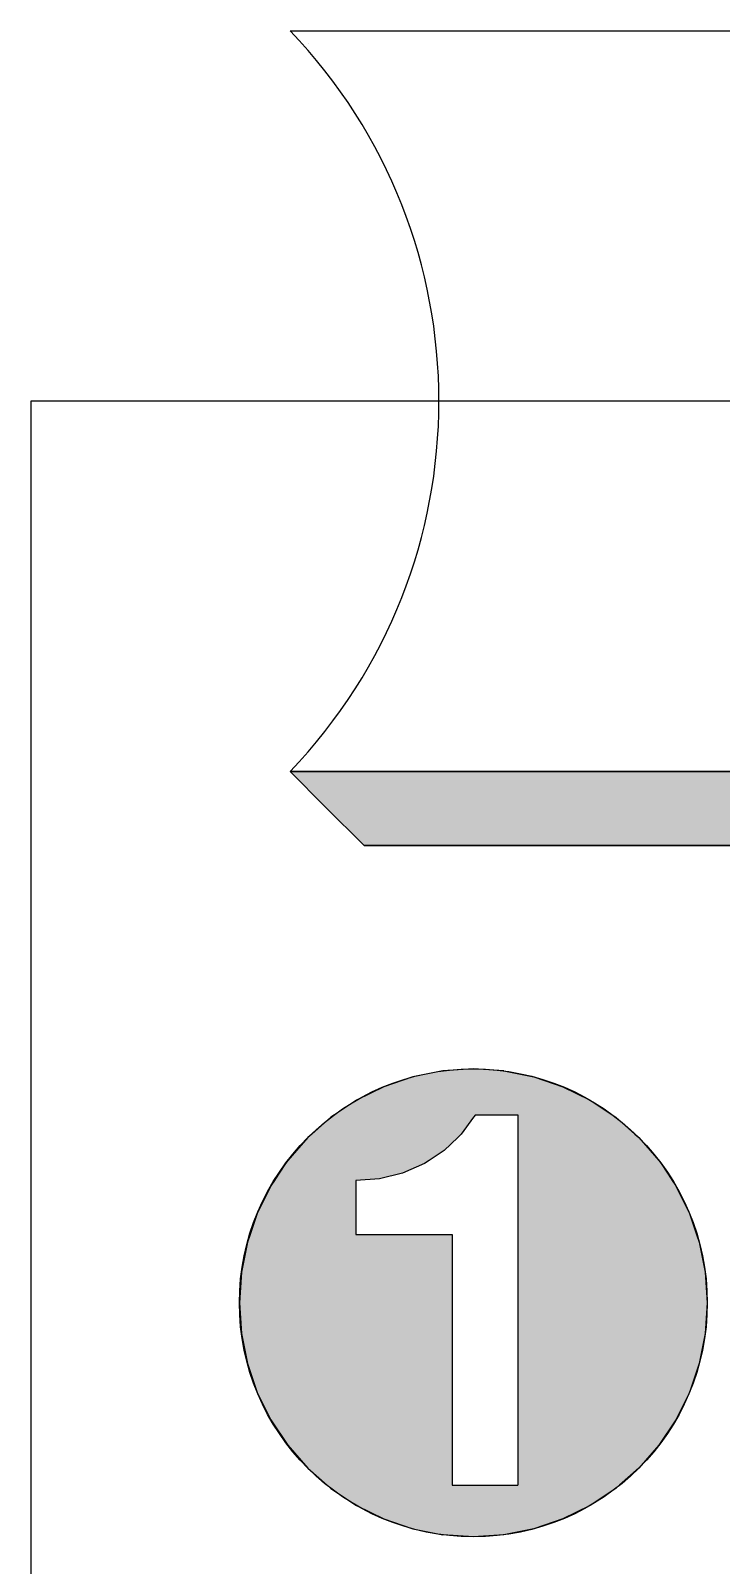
# Model space of a CAD drawing. Extents: x 45695 to 57015, y 5256 to 15308.
# Drawn here: x 46100 to 46436, y 7215 to 7961 of the extents above; entities that cross this region are included whole.
import ezdxf

# ---------------------------------------------------------------- set-up
doc = ezdxf.new("R2010")
doc.units = 0
doc.header["$MEASUREMENT"] = 0
doc.layers.add('HATCH', color=9, linetype='CONTINUOUS')
doc.layers.add('TABLE', color=7, linetype='CONTINUOUS')

msp = doc.modelspace()

# ---------------------------------------------------------------- linework, layer by layer
at = {"layer": 'HATCH', "linetype": 'CONTINUOUS'}
msp.add_line((46235.197015, 7954.613559), (46235.197015, 7954.613559), dxfattribs=at)
at = {"layer": 'TABLE'}
for p, q in [((46226.402492, 7961.008749), (47236.951237, 7961.008749)), ((51586.378929, 7781.209297), (46100.400011, 7781.008749)), ((46100.400011, 7781.008749), (46100.400011, 5647.44366)), ((47236.951237, 7601.008749), (46226.402492, 7601.008749)), ((47251.720437, 7565.008749), (46262.402492, 7565.008749))]:
    msp.add_line(p, q, dxfattribs=at)
at = {"layer": 'TABLE', "color": 2, "linetype": 'CONTINUOUS'}
for p, q in [((46226.402493, 7601.008749), (47236.951237, 7601.008749)), ((46226.402493, 7601.008749), (46243.540692, 7583.87055)), ((46243.540692, 7583.87055), (46262.402493, 7565.008749)), ((46262.402493, 7565.008749), (47251.720437, 7565.008749)), ((46286.075748, 7452.649355), (46271.995686, 7447.869818)), ((46300.659209, 7455.550185), (46286.075748, 7452.649355)), ((46315.496539, 7456.522676), (46300.659209, 7455.550185)), ((46330.33387, 7455.550185), (46315.496539, 7456.522676)), ((46330.33387, 7455.550185), (46344.91733, 7452.649355)), ((46344.91733, 7452.649355), (46358.997392, 7447.869818)), ((46271.995686, 7447.869818), (46258.659936, 7441.293354)), ((46358.997392, 7447.869818), (46372.333142, 7441.293354)), ((46258.659936, 7441.293354), (46248.055661, 7434.207803)), ((46372.333142, 7441.293354), (46382.937418, 7434.207803)), ((46246.296675, 7433.032487), (46237.015895, 7424.893461)), ((46248.055661, 7434.207803), (46246.296675, 7433.032487)), ((46315.620937, 7433.032487), (46309.646396, 7424.893461)), ((46316.483691, 7434.207803), (46315.620937, 7433.032487)), ((46316.483691, 7434.207803), (46337.108691, 7434.207803)), ((46337.108691, 7434.207803), (46337.108691, 7433.032487)), ((46337.108691, 7433.032487), (46337.108691, 7424.893461)), ((46382.937418, 7434.207803), (46384.696403, 7433.032487)), ((46384.696403, 7433.032487), (46393.977183, 7424.893461)), ((46235.117444, 7423.228564), (46229.573318, 7416.906699)), ((46237.015895, 7424.893461), (46235.117444, 7423.228564)), ((46307.905847, 7423.228564), (46301.296713, 7416.906699)), ((46309.646396, 7424.893461), (46307.905847, 7423.228564)), ((46337.108691, 7424.893461), (46337.108691, 7423.228564)), ((46337.108691, 7423.228564), (46337.108691, 7416.906699)), ((46393.977183, 7424.893461), (46395.875634, 7423.228564)), ((46395.875634, 7423.228564), (46401.419761, 7416.906699)), ((46229.573318, 7416.906699), (46225.313521, 7412.049333)), ((46301.296713, 7416.906699), (46294.023207, 7412.049333)), ((46337.108691, 7416.906699), (46337.108691, 7412.049333)), ((46401.419761, 7416.906699), (46405.679557, 7412.049333)), ((46221.162833, 7405.837389), (46219.3275, 7403.090619)), ((46224.271469, 7410.489791), (46221.162833, 7405.837389)), ((46225.313521, 7412.049333), (46224.271469, 7410.489791)), ((46281.1115, 7405.837389), (46269.888273, 7403.090619)), ((46291.687923, 7410.489791), (46281.1115, 7405.837389)), ((46294.023207, 7412.049333), (46291.687923, 7410.489791)), ((46337.108691, 7412.049333), (46337.108691, 7410.489791)), ((46337.108691, 7410.489791), (46337.108691, 7405.837389)), ((46337.108691, 7405.837389), (46337.108691, 7403.090619)), ((46405.679557, 7412.049333), (46406.721609, 7410.489791)), ((46406.721609, 7410.489791), (46409.830245, 7405.837389)), ((46409.830245, 7405.837389), (46411.665578, 7403.090619)), ((46217.052655, 7399.686072), (46210.476191, 7386.350322)), ((46218.821144, 7402.332803), (46217.052655, 7399.686072)), ((46219.3275, 7403.090619), (46218.821144, 7402.332803)), ((46269.888273, 7403.090619), (46258.358691, 7402.332803)), ((46258.358691, 7402.332803), (46258.358691, 7399.686072)), ((46258.358691, 7399.686072), (46258.358691, 7386.350322)), ((46337.108691, 7403.090619), (46337.108691, 7402.332803)), ((46337.108691, 7402.332803), (46337.108691, 7399.686072)), ((46337.108691, 7399.686072), (46337.108691, 7386.350322)), ((46411.665578, 7403.090619), (46412.171934, 7402.332803)), ((46412.171934, 7402.332803), (46413.940424, 7399.686072)), ((46413.940424, 7399.686072), (46420.516888, 7386.350322)), ((46210.476191, 7386.350322), (46206.990837, 7376.082803)), ((46258.358691, 7386.350322), (46258.358691, 7376.082803)), ((46337.108691, 7386.350322), (46337.108691, 7376.082803)), ((46420.516888, 7386.350322), (46424.002241, 7376.082803)), ((46206.990837, 7376.082803), (46205.696654, 7372.27026)), ((46258.358691, 7376.082803), (46305.233691, 7376.082803)), ((46305.233691, 7376.082803), (46305.233691, 7372.27026)), ((46337.108691, 7376.082803), (46337.108691, 7372.27026)), ((46424.002241, 7376.082803), (46425.296425, 7372.27026)), ((46205.696654, 7372.27026), (46202.795823, 7357.6868)), ((46305.233691, 7372.27026), (46305.233691, 7357.6868)), ((46337.108691, 7372.27026), (46337.108691, 7357.6868)), ((46425.296425, 7372.27026), (46428.197255, 7357.6868)), ((46202.795823, 7357.6868), (46201.823333, 7342.849469)), ((46305.233691, 7357.6868), (46305.233691, 7342.849469)), ((46337.108691, 7357.6868), (46337.108691, 7342.849469)), ((46428.197255, 7357.6868), (46429.169745, 7342.849469)), ((46201.823333, 7342.849469), (46202.795823, 7328.012139)), ((46305.233691, 7342.849469), (46305.233691, 7328.012139)), ((46337.108691, 7342.849469), (46337.108691, 7328.012139)), ((46429.169745, 7342.849469), (46428.197255, 7328.012139)), ((46202.795823, 7328.012139), (46205.696654, 7313.428679)), ((46305.233691, 7328.012139), (46305.233691, 7313.428679)), ((46337.108691, 7328.012139), (46337.108691, 7313.428679)), ((46428.197255, 7328.012139), (46425.296425, 7313.428679)), ((46205.696654, 7313.428679), (46210.476191, 7299.348617)), ((46305.233691, 7313.428679), (46305.233691, 7299.348617)), ((46337.108691, 7313.428679), (46337.108691, 7299.348617)), ((46425.296425, 7313.428679), (46420.516888, 7299.348617)), ((46210.476191, 7299.348617), (46217.052655, 7286.012866)), ((46305.233691, 7299.348617), (46305.233691, 7286.012866)), ((46337.108691, 7299.348617), (46337.108691, 7286.012866)), ((46420.516888, 7299.348617), (46413.940424, 7286.012866)), ((46217.052655, 7286.012866), (46225.313521, 7273.649606)), ((46305.233691, 7286.012866), (46305.233691, 7273.649606)), ((46337.108691, 7286.012866), (46337.108691, 7273.649606)), ((46413.940424, 7286.012866), (46405.679557, 7273.649606)), ((46225.313521, 7273.649606), (46235.117444, 7262.470374)), ((46305.233691, 7273.649606), (46305.233691, 7262.470374)), ((46337.108691, 7273.649606), (46337.108691, 7262.470374)), ((46405.679557, 7273.649606), (46395.875634, 7262.470374)), ((46235.117444, 7262.470374), (46244.539101, 7254.207803)), ((46305.233691, 7262.470374), (46305.233691, 7254.207803)), ((46337.108691, 7262.470374), (46337.108691, 7254.207803)), ((46395.875634, 7262.470374), (46386.453977, 7254.207803)), ((46244.539101, 7254.207803), (46246.296675, 7252.666451)), ((46246.296675, 7252.666451), (46258.659936, 7244.405585)), ((46305.233691, 7254.207803), (46337.108691, 7254.207803)), ((46384.696403, 7252.666451), (46372.333142, 7244.405585)), ((46386.453977, 7254.207803), (46384.696403, 7252.666451)), ((46258.659936, 7244.405585), (46271.995686, 7237.829121)), ((46372.333142, 7244.405585), (46358.997392, 7237.829121)), ((46271.995686, 7237.829121), (46286.075748, 7233.049584)), ((46358.997392, 7237.829121), (46344.91733, 7233.049584)), ((46286.075748, 7233.049584), (46300.659209, 7230.148753)), ((46315.496539, 7229.176263), (46300.659209, 7230.148753)), ((46330.33387, 7230.148753), (46315.496539, 7229.176263)), ((46344.91733, 7233.049584), (46330.33387, 7230.148753))]:
    msp.add_line(p, q, dxfattribs=at)
at = {"layer": 'TABLE'}
msp.add_circle((46315.496539, 7342.84947), 113.673206, dxfattribs=at)
msp.add_arc((46038.784678, 7781.008749), 260.000854, 316.187119, 43.812881, dxfattribs=at)
at = {"layer": 'TABLE', "color": 2, "linetype": 'CONTINUOUS', "extrusion": (0, 0, -1)}
for points in [[(-46226.402493, 7601.008749), (-47284.115631, 7601.008749), (-47270.134323, 7583.87055)], [(-46243.540692, 7583.87055), (-47270.134323, 7583.87055), (-47251.720437, 7565.008749)], [(-46286.075748, 7452.649355), (-46344.91733, 7452.649355), (-46358.997392, 7447.869818)], [(-46300.659209, 7455.550185), (-46330.33387, 7455.550185), (-46344.91733, 7452.649355)], [(-46271.995686, 7447.869818), (-46358.997392, 7447.869818), (-46372.333142, 7441.293354)], [(-46258.659936, 7441.293354), (-46372.333142, 7441.293354), (-46382.937418, 7434.207803)], [(-46246.296675, 7433.032487), (-46315.620937, 7433.032487), (-46309.646396, 7424.893461)], [(-46248.055661, 7434.207803), (-46316.483691, 7434.207803), (-46315.620937, 7433.032487)], [(-46337.108691, 7434.207803), (-46382.937418, 7434.207803), (-46384.696403, 7433.032487)], [(-46337.108691, 7433.032487), (-46384.696403, 7433.032487), (-46393.977183, 7424.893461)], [(-46235.117444, 7423.228564), (-46307.905847, 7423.228564), (-46301.296713, 7416.906699)], [(-46237.015895, 7424.893461), (-46309.646396, 7424.893461), (-46307.905847, 7423.228564)], [(-46337.108691, 7424.893461), (-46393.977183, 7424.893461), (-46395.875634, 7423.228564)], [(-46337.108691, 7423.228564), (-46395.875634, 7423.228564), (-46401.419761, 7416.906699)], [(-46229.573318, 7416.906699), (-46301.296713, 7416.906699), (-46294.023207, 7412.049333)], [(-46337.108691, 7416.906699), (-46401.419761, 7416.906699), (-46405.679557, 7412.049333)], [(-46221.162833, 7405.837389), (-46281.1115, 7405.837389), (-46269.888273, 7403.090619)], [(-46224.271469, 7410.489791), (-46291.687923, 7410.489791), (-46281.1115, 7405.837389)], [(-46225.313521, 7412.049333), (-46294.023207, 7412.049333), (-46291.687923, 7410.489791)], [(-46337.108691, 7412.049333), (-46405.679557, 7412.049333), (-46406.721609, 7410.489791)], [(-46337.108691, 7410.489791), (-46406.721609, 7410.489791), (-46409.830245, 7405.837389)], [(-46337.108691, 7405.837389), (-46409.830245, 7405.837389), (-46411.665578, 7403.090619)], [(-46217.052655, 7399.686072), (-46258.358691, 7399.686072), (-46258.358691, 7386.350322)], [(-46218.821144, 7402.332803), (-46258.358691, 7402.332803), (-46258.358691, 7399.686072)], [(-46219.3275, 7403.090619), (-46269.888273, 7403.090619), (-46258.358691, 7402.332803)], [(-46337.108691, 7403.090619), (-46411.665578, 7403.090619), (-46412.171934, 7402.332803)], [(-46337.108691, 7402.332803), (-46412.171934, 7402.332803), (-46413.940424, 7399.686072)], [(-46337.108691, 7399.686072), (-46413.940424, 7399.686072), (-46420.516888, 7386.350322)], [(-46210.476191, 7386.350322), (-46258.358691, 7386.350322), (-46258.358691, 7376.082803)], [(-46337.108691, 7386.350322), (-46420.516888, 7386.350322), (-46424.002241, 7376.082803)], [(-46206.990837, 7376.082803), (-46305.233691, 7376.082803), (-46305.233691, 7372.27026)], [(-46337.108691, 7376.082803), (-46424.002241, 7376.082803), (-46425.296425, 7372.27026)], [(-46205.696654, 7372.27026), (-46305.233691, 7372.27026), (-46305.233691, 7357.6868)], [(-46337.108691, 7372.27026), (-46425.296425, 7372.27026), (-46428.197255, 7357.6868)], [(-46202.795823, 7357.6868), (-46305.233691, 7357.6868), (-46305.233691, 7342.849469)], [(-46337.108691, 7357.6868), (-46428.197255, 7357.6868), (-46429.169745, 7342.849469)], [(-46201.823333, 7342.849469), (-46305.233691, 7342.849469), (-46305.233691, 7328.012139)], [(-46337.108691, 7342.849469), (-46429.169745, 7342.849469), (-46428.197255, 7328.012139)], [(-46202.795823, 7328.012139), (-46305.233691, 7328.012139), (-46305.233691, 7313.428679)], [(-46337.108691, 7328.012139), (-46428.197255, 7328.012139), (-46425.296425, 7313.428679)], [(-46205.696654, 7313.428679), (-46305.233691, 7313.428679), (-46305.233691, 7299.348617)], [(-46337.108691, 7313.428679), (-46425.296425, 7313.428679), (-46420.516888, 7299.348617)], [(-46210.476191, 7299.348617), (-46305.233691, 7299.348617), (-46305.233691, 7286.012866)], [(-46337.108691, 7299.348617), (-46420.516888, 7299.348617), (-46413.940424, 7286.012866)], [(-46217.052655, 7286.012866), (-46305.233691, 7286.012866), (-46305.233691, 7273.649606)], [(-46337.108691, 7286.012866), (-46413.940424, 7286.012866), (-46405.679557, 7273.649606)], [(-46225.313521, 7273.649606), (-46305.233691, 7273.649606), (-46305.233691, 7262.470374)], [(-46337.108691, 7273.649606), (-46405.679557, 7273.649606), (-46395.875634, 7262.470374)], [(-46235.117444, 7262.470374), (-46305.233691, 7262.470374), (-46305.233691, 7254.207803)], [(-46337.108691, 7262.470374), (-46395.875634, 7262.470374), (-46386.453977, 7254.207803)], [(-46244.539101, 7254.207803), (-46386.453977, 7254.207803), (-46384.696403, 7252.666451)], [(-46246.296675, 7252.666451), (-46384.696403, 7252.666451), (-46372.333142, 7244.405585)], [(-46258.659936, 7244.405585), (-46372.333142, 7244.405585), (-46358.997392, 7237.829121)], [(-46271.995686, 7237.829121), (-46358.997392, 7237.829121), (-46344.91733, 7233.049584)], [(-46286.075748, 7233.049584), (-46344.91733, 7233.049584), (-46330.33387, 7230.148753)], [(-46300.659209, 7230.148753), (-46330.33387, 7230.148753), (-46315.496539, 7229.176263)]]:
    msp.add_solid(points, dxfattribs=at)
at = {"layer": 'TABLE', "color": 2, "linetype": 'CONTINUOUS'}
for points in [[(46226.402493, 7601.008749), (46243.540692, 7583.87055), (47270.134323, 7583.87055)], [(46226.402493, 7601.008749), (46226.402493, 7601.008749), (47236.951237, 7601.008749)], [(46243.540692, 7583.87055), (46262.402493, 7565.008749), (47251.720437, 7565.008749)], [(46262.402493, 7565.008749), (46262.402493, 7565.008749), (47251.720437, 7565.008749)], [(46286.075748, 7452.649355), (46271.995686, 7447.869818), (46358.997392, 7447.869818)], [(46300.659209, 7455.550185), (46286.075748, 7452.649355), (46344.91733, 7452.649355)], [(46315.496539, 7456.522676), (46300.659209, 7455.550185), (46330.33387, 7455.550185)], [(46271.995686, 7447.869818), (46258.659936, 7441.293354), (46372.333142, 7441.293354)], [(46258.659936, 7441.293354), (46248.055661, 7434.207803), (46382.937418, 7434.207803)], [(46246.296675, 7433.032487), (46237.015895, 7424.893461), (46309.646396, 7424.893461)], [(46248.055661, 7434.207803), (46246.296675, 7433.032487), (46315.620937, 7433.032487)], [(46316.483691, 7434.207803), (46316.483691, 7434.207803), (46337.108691, 7434.207803)], [(46337.108691, 7434.207803), (46337.108691, 7433.032487), (46384.696403, 7433.032487)], [(46337.108691, 7433.032487), (46337.108691, 7424.893461), (46393.977183, 7424.893461)], [(46235.117444, 7423.228564), (46229.573318, 7416.906699), (46301.296713, 7416.906699)], [(46237.015895, 7424.893461), (46235.117444, 7423.228564), (46307.905847, 7423.228564)], [(46337.108691, 7424.893461), (46337.108691, 7423.228564), (46395.875634, 7423.228564)], [(46337.108691, 7423.228564), (46337.108691, 7416.906699), (46401.419761, 7416.906699)], [(46229.573318, 7416.906699), (46225.313521, 7412.049333), (46294.023207, 7412.049333)], [(46337.108691, 7416.906699), (46337.108691, 7412.049333), (46405.679557, 7412.049333)], [(46221.162833, 7405.837389), (46219.3275, 7403.090619), (46269.888273, 7403.090619)], [(46224.271469, 7410.489791), (46221.162833, 7405.837389), (46281.1115, 7405.837389)], [(46225.313521, 7412.049333), (46224.271469, 7410.489791), (46291.687923, 7410.489791)], [(46337.108691, 7412.049333), (46337.108691, 7410.489791), (46406.721609, 7410.489791)], [(46337.108691, 7410.489791), (46337.108691, 7405.837389), (46409.830245, 7405.837389)], [(46337.108691, 7405.837389), (46337.108691, 7403.090619), (46411.665578, 7403.090619)], [(46217.052655, 7399.686072), (46210.476191, 7386.350322), (46258.358691, 7386.350322)], [(46218.821144, 7402.332803), (46217.052655, 7399.686072), (46258.358691, 7399.686072)], [(46219.3275, 7403.090619), (46218.821144, 7402.332803), (46258.358691, 7402.332803)], [(46337.108691, 7403.090619), (46337.108691, 7402.332803), (46412.171934, 7402.332803)], [(46337.108691, 7402.332803), (46337.108691, 7399.686072), (46413.940424, 7399.686072)], [(46337.108691, 7399.686072), (46337.108691, 7386.350322), (46420.516888, 7386.350322)], [(46210.476191, 7386.350322), (46206.990837, 7376.082803), (46258.358691, 7376.082803)], [(46337.108691, 7386.350322), (46337.108691, 7376.082803), (46424.002241, 7376.082803)], [(46206.990837, 7376.082803), (46205.696654, 7372.27026), (46305.233691, 7372.27026)], [(46258.358691, 7376.082803), (46258.358691, 7376.082803), (46305.233691, 7376.082803)], [(46337.108691, 7376.082803), (46337.108691, 7372.27026), (46425.296425, 7372.27026)], [(46205.696654, 7372.27026), (46202.795823, 7357.6868), (46305.233691, 7357.6868)], [(46337.108691, 7372.27026), (46337.108691, 7357.6868), (46428.197255, 7357.6868)], [(46202.795823, 7357.6868), (46201.823333, 7342.849469), (46305.233691, 7342.849469)], [(46337.108691, 7357.6868), (46337.108691, 7342.849469), (46429.169745, 7342.849469)], [(46201.823333, 7342.849469), (46202.795823, 7328.012139), (46305.233691, 7328.012139)], [(46337.108691, 7342.849469), (46337.108691, 7328.012139), (46428.197255, 7328.012139)], [(46202.795823, 7328.012139), (46205.696654, 7313.428679), (46305.233691, 7313.428679)], [(46337.108691, 7328.012139), (46337.108691, 7313.428679), (46425.296425, 7313.428679)], [(46205.696654, 7313.428679), (46210.476191, 7299.348617), (46305.233691, 7299.348617)], [(46337.108691, 7313.428679), (46337.108691, 7299.348617), (46420.516888, 7299.348617)], [(46210.476191, 7299.348617), (46217.052655, 7286.012866), (46305.233691, 7286.012866)], [(46337.108691, 7299.348617), (46337.108691, 7286.012866), (46413.940424, 7286.012866)], [(46217.052655, 7286.012866), (46225.313521, 7273.649606), (46305.233691, 7273.649606)], [(46337.108691, 7286.012866), (46337.108691, 7273.649606), (46405.679557, 7273.649606)], [(46225.313521, 7273.649606), (46235.117444, 7262.470374), (46305.233691, 7262.470374)], [(46337.108691, 7273.649606), (46337.108691, 7262.470374), (46395.875634, 7262.470374)], [(46235.117444, 7262.470374), (46244.539101, 7254.207803), (46305.233691, 7254.207803)], [(46337.108691, 7262.470374), (46337.108691, 7254.207803), (46386.453977, 7254.207803)], [(46244.539101, 7254.207803), (46246.296675, 7252.666451), (46384.696403, 7252.666451)], [(46246.296675, 7252.666451), (46258.659936, 7244.405585), (46372.333142, 7244.405585)], [(46305.233691, 7254.207803), (46305.233691, 7254.207803), (46337.108691, 7254.207803)], [(46258.659936, 7244.405585), (46271.995686, 7237.829121), (46358.997392, 7237.829121)], [(46271.995686, 7237.829121), (46286.075748, 7233.049584), (46344.91733, 7233.049584)], [(46286.075748, 7233.049584), (46300.659209, 7230.148753), (46330.33387, 7230.148753)]]:
    msp.add_solid(points, dxfattribs=at)

doc.saveas('drawing.dxf')
